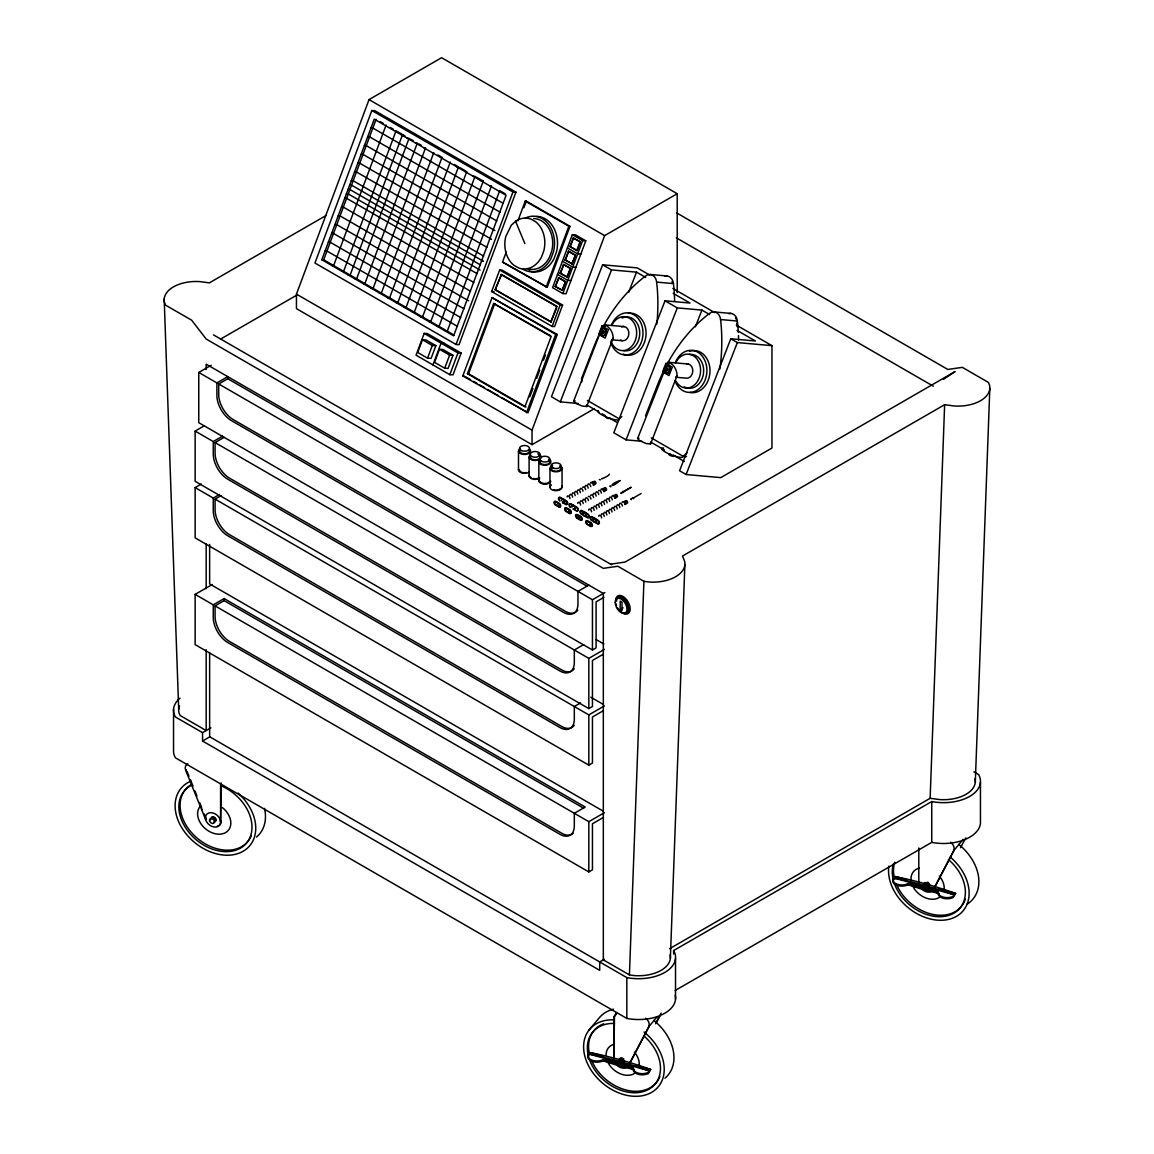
<?xml version="1.0" encoding="UTF-8"?>
<svg xmlns="http://www.w3.org/2000/svg" width="1154" height="1154" viewBox="0 0 1154 1154"><rect width="100%" height="100%" fill="white"/><g stroke="black" fill="none" stroke-linecap="round" stroke-linejoin="round"><path stroke-width="1.5" d="M670.099 954.82A31.822 18.377 0 0 1 634.181 975.563L629.42 974.914L643.918 581.313L617.837 566.253L603.326 568.345L206.177 339.045L191.665 320.206L165.585 305.146L164.459 302.406A31.822 18.377 0 0 1 200.392 281.663L209.364 282.874L326.38 215.308M670.373 958.209L684.885 564.609M669.551 948.747L930.138 798.294L944.636 404.693L953.608 405.919A31.822 18.377 0 0 0 989.541 385.176L988.415 382.421L962.335 367.361L947.823 369.453L676.821 213M975.303 782.152L989.815 388.566M602.59 327.664L603.946 324.837L624.343 326.582M602.691 326.293L573.682 401.073L575.961 403.424L582.453 406.136L586.636 406.511L613.12 338.252C613.351 332.871 609.903 327.101 604.999 324.851M677.052 375.699C677.196 370.261 673.547 363.25 667.863 362.284L637.599 438.52L639.893 440.871L646.37 443.583L650.553 443.958L677.052 375.699L675.797 377.156M599.359 479.487L600.368 479.891M609.947 485.921L610.956 486.685L610.178 486.498M586.636 406.511L586.319 405.588M650.553 443.958L650.236 443.021M594.483 408.617L532.037 444.665L296.448 308.637L296.448 294.111L369.035 99.605L441.607 57.7L677.21 193.728L677.21 292.568M371.848 110.51L314.941 263.025L456.046 344.483L459.032 344.657L515.953 192.141L374.848 110.683L371.848 110.51L512.953 191.968L515.953 192.141M321.807 259.722L374.257 119.165L506.087 195.271L453.637 335.828L321.807 259.722L323.683 259.823L454.142 335.15M323.683 259.823L376.132 119.266M386.1 125.036L333.65 265.579L331.775 265.478M405.184 136.042L402.573 134.542L350.124 275.099L348.248 274.998M433.803 152.573L381.354 293.13L379.478 293.015M450.276 162.079L397.827 302.637L395.966 302.536M424.182 333.405L416.06 355.187L449.829 374.689L453.017 374.877L461.153 353.081L427.369 333.578L424.182 333.405L457.965 352.908L461.153 353.081M422.451 339.766L417.705 352.475L427.557 358.173L431.12 358.375L435.866 345.666L426.014 339.968L422.451 339.766L432.303 345.464L435.866 345.666M476.371 177.153L483.237 181.12L430.788 321.663L428.913 321.562M427.557 358.173L432.303 345.464M432.938 364.938L441.073 343.156L444.261 343.329M439.443 349.244L434.553 362.356L444.708 368.213L448.084 368.414L452.974 355.302L442.819 349.431L439.443 349.244L449.613 355.115L452.974 355.302M444.708 368.213L449.613 355.115M456.046 344.483L512.953 191.968M449.829 374.689L457.965 352.908M491.633 291.515L499.653 269.993L502.091 270.137L562.589 305.06L554.569 326.582L552.131 326.438L491.633 291.515L494.071 291.645M517.886 220.861L525.258 201.084L526.383 201.157L569.989 226.328L547.256 287.288L502.509 262.045L506.202 252.163M523.916 207.749L526.383 201.157M462.797 375.944L492.037 297.617L557.238 334.487L528.013 412.815L462.797 375.944L464.297 376.031M556.617 308.19L550.891 321.98L495.167 289.813L501.456 274.493L557.18 306.661L500.894 274.464M495.167 289.813L501.456 274.493M493.652 303.459L551.107 336.636L524.882 406.872L467.442 373.708L493.652 303.459L550.674 335.8M467.442 373.708L468.567 373.781L494.777 303.531M546.13 287.216L568.864 226.271L569.989 226.328M572.341 234.709L552.578 287.663L562.849 293.578L566.023 293.765L585.785 240.811L575.529 234.882L572.341 234.709L582.597 240.623L585.785 240.811M555.189 286.394L558.81 277.739L565.547 281.619L562.301 290.303L555.189 286.394L562.301 290.303M560.137 273.166L563.758 264.497L570.48 268.392L567.249 277.075L560.137 273.166L567.249 277.075M565.071 259.924L568.691 251.255L575.428 255.149L572.182 263.833L565.071 259.924L572.182 263.833M579.827 243.35L577.13 250.591L570.018 246.682L573.249 237.998L580.361 241.907L573.249 237.998M555.564 286.423L558.81 277.739M560.512 273.181L563.758 264.497M565.446 259.938L568.691 251.255M570.018 246.682L573.625 238.027M561.926 290.289L565.547 281.619M566.874 277.047L570.48 268.392M571.807 263.819L575.428 255.149M576.755 250.577L579.986 241.893M550.891 321.98L556.617 306.632M562.849 293.578L582.597 240.623M552.131 326.438L560.166 304.93L562.589 305.06M529.758 396.904L532.874 388.537M536.624 378.512L539.74 370.146M543.491 360.106L545.366 355.086M526.512 412.728L555.738 334.4L557.238 334.487M532.037 444.665L532.037 430.139L604.624 235.632L677.21 193.728M649.644 275.041L637.268 267.887L602.633 264.8L551.439 396.76L560.296 401.88L578.154 403.482M560.296 401.88L611.505 269.921L636.503 272.142L645.677 277.45M601.97 325.962L598.695 334.415L605.1 338.122L608.389 329.669L601.97 325.962L605.403 326.279M628.728 292.193L636.503 272.142M673.186 293.332L690.005 303.04L665.021 300.805L613.813 432.779L626.074 439.862L641.898 441.275M626.074 439.862L677.283 307.887L701.906 310.094L709.551 314.494M645.519 415.844L657.391 385.263A163.19 128.714 -84.9 0 1 663.824 370.564M665.887 363.409L662.612 371.862L669.017 375.569L672.306 367.116L665.887 363.409L669.32 363.726M695.415 326.798L701.906 310.094M737.06 330.39L755.408 340.978L730.785 338.786L679.591 470.745L686.125 474.525L720.745 477.626L771.954 448.055L771.954 345.652L736.339 325.096M686.125 474.525L737.334 342.565L771.954 345.652M613.12 338.252L611.88 339.709M629.608 1063.31L648.736 1026.786L657.145 1016.732M649.341 1026.05L629.42 1064.103A8.439 6.203 39.9 0 0 629.68 1062.387M655.559 1023.771L661.141 1013.111M656.164 1023.05L660.146 1015.433M934.524 887.267L953.651 850.743L963.186 839.347M935.144 886.546L954.257 850.008M960.474 847.728L965.869 837.862M614.476 1016.328L613.87 1058.867L613.87 1017.049L616.424 1012.707M204.272 814.003L206.263 818.893L205.657 819.614A8.439 6.203 39.9 0 1 214.961 813.772A8.439 6.203 39.9 0 1 218.366 826.264A8.439 6.203 39.9 0 1 205.657 819.614L185.736 770.454L186.342 769.732M201.69 809.834L202.296 809.113M221.207 782.946L220.587 822.009L220.587 783.667M589.002 1030.075L598.753 1018.434A44.761 32.903 39.9 0 1 613.495 1009.173M613.87 1017.049L616.712 1013.659M587.833 1055.492L590.271 1052.578A403.554 296.665 39.9 0 1 650.726 1069.455L648.288 1073.508A9.088 5.251 0 0 1 638.292 1074.302A9.088 5.251 0 0 1 633.171 1069.282A101.408 58.551 0 0 0 602.951 1060.843A9.088 5.251 0 0 1 592.954 1061.651A9.088 5.251 0 0 1 587.833 1056.631L587.833 1055.492A9.088 5.251 0 0 0 592.954 1060.512A9.088 5.251 0 0 0 602.951 1059.704A101.408 58.551 0 0 1 633.171 1068.142A9.088 5.251 0 0 0 638.292 1073.162A9.088 5.251 0 0 0 648.288 1072.354L650.726 1069.455L635.883 1065.301M587.833 1056.631L589.059 1055.174M619.28 1061.334L620.506 1059.877M632.781 1057.252L633.387 1056.53M892.763 879.449L895.201 876.535A403.554 296.665 39.9 0 1 955.642 893.412L953.218 897.451A9.088 5.251 0 0 1 943.222 898.259A9.088 5.251 0 0 1 938.101 893.239A101.408 58.551 0 0 0 907.881 884.801A9.088 5.251 0 0 1 897.884 885.608A9.088 5.251 0 0 1 892.763 880.589L892.763 879.449A9.088 5.251 0 0 0 897.884 884.454A9.088 5.251 0 0 0 907.881 883.661A101.408 58.551 0 0 1 938.101 892.1A9.088 5.251 0 0 0 943.222 897.12A9.088 5.251 0 0 0 953.218 896.312L955.642 893.412L939.154 888.796M892.763 880.589L895.201 876.535L906.741 879.752M924.21 885.277L925.421 883.834M937.697 881.209L938.303 880.488M515.593 221.279L511.309 225.246L505.755 236.556A25.489 19.979 -86.7 0 0 514.078 265.391L518.81 268.031A25.489 19.979 -86.7 0 0 541.688 256.621L543.895 250.519A25.489 19.979 -86.7 0 0 535.571 221.683L530.84 219.044A25.489 19.979 -86.7 0 0 515.593 221.279L524.825 243.537M621.818 416.594L619.208 418.83L587.343 400.438M651.26 437.885L683.139 456.277L687.048 452.931M668.628 453.911C668.238 455.642 676.662 457.734 673.229 455.282M943.467 379.363L955.079 371.545L625.093 562.07L610.581 564.162M220.674 339.045L296.838 295.092M603.845 597.354L596.084 601.84L596.084 647.899L592.449 650.005L198.762 422.696L198.762 372.453L211.196 365.27M198.762 372.453L216.894 382.926L227.771 376.637L227.771 378.743L587.271 586.29M577.822 610.149A20.512 11.843 60 0 1 565.258 611.259L233.209 419.566A20.512 11.843 60 0 1 218.712 394.437L218.712 383.965L227.771 378.743M603.326 654.188L592.449 660.463L592.449 706.522L588.828 708.614L195.141 481.319L195.141 431.077L204.46 425.696M195.141 431.077L213.259 441.549L222.592 436.154M574.187 668.772A20.512 11.843 60 0 1 561.637 669.883L229.588 478.189A20.512 11.843 60 0 1 215.077 453.06L215.077 442.588L224.15 437.352M603.326 710.72L592.449 716.995L592.449 763.054L588.828 765.145L195.141 537.851L195.141 487.608L201.359 484.016M195.141 487.608L213.259 498.066L219.476 494.489M574.187 725.289A20.512 11.843 60 0 1 561.637 726.414L229.588 534.706A20.512 11.843 60 0 1 215.077 509.592L215.077 499.119L221.121 495.629M603.326 817.494L592.449 823.768L592.449 869.827L588.828 871.919L195.141 644.624L195.141 594.382L212.235 584.515M213.259 604.84L224.15 598.565L585.208 807.021L574.317 813.296L574.317 825.86A20.512 11.843 60 0 1 559.82 834.241L227.771 642.533A20.512 11.843 60 0 1 213.259 617.404L213.259 604.84L195.141 594.382M573.134 833.275A20.512 11.843 60 0 1 561.637 833.188L229.588 641.48A20.512 11.843 60 0 1 215.077 616.366L215.077 605.893L224.15 600.657L583.65 808.218M601.926 478.506C599.287 479.905 608.663 476.429 609.456 474.193M620.03 480.583C610.235 489.354 608.302 484.276 620.059 480.627M179.981 698.141A36.971 21.349 0 0 0 175.437 716.995L202.556 732.646L210.865 727.857M202.556 732.646L202.556 741.027L210.187 736.613M633.517 497.879L641.119 493.537M588.828 585.092L577.952 591.382L577.952 603.931A20.512 11.843 60 0 1 563.441 612.312L231.391 420.604A20.512 11.843 60 0 1 216.894 395.49L216.894 382.926M218.712 383.965L592.449 599.748L604.884 592.579M944.636 404.693L682.504 556.04L684.611 561.219A31.822 18.377 0 0 1 648.678 581.962L643.918 581.313M620.203 609.485L622.02 610.538L622.02 602.172L620.203 601.119L620.203 609.485L623.102 607.812M583.65 644.61L574.317 650.005L574.317 662.555A20.512 11.843 60 0 1 559.82 670.936L227.771 479.227A20.512 11.843 60 0 1 213.259 454.099L213.259 441.549M215.077 442.588L588.828 658.371L604.364 649.399M580.534 702.93L574.317 706.522L574.317 719.086A20.512 11.843 60 0 1 559.82 727.467L227.771 535.759A20.512 11.843 60 0 1 213.259 510.631L213.259 498.066M215.077 499.119L588.828 714.903L604.364 705.931M215.077 605.893L588.828 821.677L604.364 812.704M604.379 959.248L599.705 961.946L599.705 970.326L202.556 741.027M209.639 652.746L209.639 736.742L626.824 977.597A36.971 21.349 0 0 0 664.733 972.461A36.971 21.349 0 0 0 673.633 950.564L931.74 801.554A36.971 21.349 0 0 0 969.663 796.419A36.971 21.349 0 0 0 978.563 774.522L973.947 771.853M675.191 990.493L931.74 842.377A36.971 21.349 0 0 0 980.453 823.119L980.453 782.297M573.682 401.073L575.096 400.871M637.599 438.52L639.013 438.318M631.339 498.528L631.296 499.668M605.071 416.435L607.264 418.368L610.178 418.412M370.982 127.95L372.843 128.051L503.303 203.378M400.698 134.441L402.573 134.542M407.218 138.191L409.079 138.307L356.644 278.85L354.768 278.749M367.693 136.735L369.568 136.836L500.028 212.163M415.454 142.952L417.33 143.053L364.88 283.61L363.005 283.509M423.691 147.712L425.566 147.813L373.117 288.37L371.242 288.269M364.419 145.519L366.294 145.62L496.754 220.948M361.144 154.304L363.02 154.405L494.85 230.526M456.652 166.739L458.527 166.84L406.078 307.397L404.203 307.296M357.87 163.089L359.731 163.19L491.561 239.311M464.889 171.499L466.764 171.6L414.315 312.157L412.44 312.042M473.126 176.245L475.001 176.36L422.552 316.917L420.676 316.802M354.581 171.874L356.456 171.975L486.916 247.302M481.362 181.005L483.237 181.12M489.599 185.765L491.474 185.866L439.025 326.423L437.164 326.322M351.306 180.659L353.182 180.76L483.641 256.087M349.662 185.058L351.537 185.159L483.367 261.266L481.492 261.165M348.032 189.444L349.907 189.544L480.367 264.872M346.388 193.843L348.263 193.944L480.093 270.05M344.757 198.228L346.618 198.329L477.078 273.657M341.469 207.013L343.344 207.114L473.804 282.442M338.194 215.798L340.069 215.899L470.529 291.226M334.92 224.583L336.795 224.684L468.625 300.805M331.645 233.368L333.52 233.469L463.966 308.796M580.851 254.053L577.664 253.866L567.407 247.937M328.356 242.152L330.232 242.253L460.691 317.581M325.082 250.937L326.957 251.038L457.417 326.366M502.509 262.045L547.256 287.288M575.904 267.281L572.73 267.108L562.46 261.179M570.97 280.523L567.782 280.35L557.526 274.421M341.743 271.233L343.618 271.334L396.067 130.791L401.275 133.792M387.715 297.775L389.59 297.891L442.04 157.333L437.929 154.953M445.401 331.083L447.276 331.184L499.725 190.626L505.207 193.8M650.409 274.493L667.214 275.994M604.811 323.769A163.19 128.714 -84.9 0 1 642.057 278.734L645.822 275.849A9.218 7.27 -84.9 0 1 656.626 282.095L673.446 283.595L674.008 288.933A160.637 126.695 -84.9 0 1 674.628 301.093M714.326 311.941L731.131 313.441M667.041 364.289A163.19 128.714 -84.9 0 1 705.974 316.182L709.739 313.297A9.218 7.27 -84.9 0 1 720.558 319.543L737.363 321.043L737.925 326.38A160.637 126.695 -84.9 0 1 738.329 332.453M612.428 339.839L622.078 340.69M668.916 362.298L688.274 364.029M676.345 377.286L685.995 378.137A7.155 5.655 -84.9 0 0 692.775 371.285A7.155 5.655 -84.9 0 0 686.789 363.972M683.139 456.277L686.5 456.58M930.138 798.294L939.096 799.52A31.822 18.377 0 0 0 975.029 778.777M921.685 886.863L926.72 888.263M590.271 1052.578L603.47 1056.256M609.831 1060.973L615.024 1062.43M621.804 1064.32L626.997 1065.762M670.157 454.07L670.892 454.287M621.342 492.426L621.184 493.494M631.454 498.586L631.036 499.336M676.331 237.839L933.326 386.201M369.035 99.605L604.624 235.632M525.258 201.084L568.864 226.271M672.869 288.442L714.672 312.575M380.402 121.733L383.243 123.391M390.369 127.503L393.211 129.147M410.463 139.1L413.204 140.673M418.7 143.846L421.441 145.433M454.402 164.459L457.143 166.046M459.898 167.633L465.394 170.806M602.633 264.8L611.505 269.921M665.021 300.805L677.283 307.887M730.785 338.786L737.334 342.565M570.393 246.711L577.13 250.591M568.316 251.24L575.053 255.121M563.383 264.482L570.105 268.363M558.435 277.71L565.171 281.605M499.653 269.993L560.166 304.93M495.73 289.842L551.453 322.009M492.037 297.617L555.738 334.4M586.823 404.996L599.056 412.065M602.114 413.824L605.172 415.584M609.759 418.238L617.404 422.652M650.697 442.054L664.459 450.002M673.633 455.296L684.336 461.47M468.567 373.781L526.008 406.944M465.855 376.925L470.515 379.623M473.63 381.411L476.732 383.2M479.848 385.003L484.507 387.686M487.608 389.489L498.485 395.764M501.601 397.553L526.455 411.92M296.448 294.111L532.037 430.139M563.34 502.466L566.253 504.154A2.063 1.183 60 0 0 567.71 503.303A2.063 1.183 60 0 0 566.253 500.778L560.426 497.417A2.063 1.183 60 0 0 559.171 499.22M562.82 502.769L565.734 504.442A2.063 1.183 60 0 0 567.191 503.606A2.063 1.183 60 0 0 565.734 501.081L559.906 497.72A2.063 1.183 60 0 0 558.449 498.557A2.063 1.183 60 0 0 559.906 501.081M573.423 509.202L576.336 510.89A2.063 1.183 60 0 0 577.793 510.039A2.063 1.183 60 0 0 576.336 507.529L570.509 504.154A2.063 1.183 60 0 0 569.052 505.005A2.063 1.183 60 0 0 570.509 507.529M584.89 515.665L587.804 517.338A2.063 1.183 60 0 0 589.261 516.502A2.063 1.183 60 0 0 587.804 513.977L581.977 510.616A2.063 1.183 60 0 0 580.52 511.453A2.063 1.183 60 0 0 581.977 513.977M595.002 521.824L597.916 523.498A2.063 1.183 60 0 0 599.373 522.661A2.063 1.183 60 0 0 597.916 520.137L592.089 516.776A2.063 1.183 60 0 0 590.632 517.612M556.026 504.817L559.272 506.693A2.063 1.183 60 0 0 560.729 505.856A2.063 1.183 60 0 0 559.272 503.332L556.026 501.456A2.063 1.183 60 0 0 554.627 502.769M579.726 519.257L577.577 518.016A2.063 1.183 60 0 1 577.202 517.742M588.771 524.796L590.92 526.051A2.063 1.183 60 0 0 592.377 525.2A2.063 1.183 60 0 0 590.92 522.675L587.689 520.815A2.063 1.183 60 0 0 586.232 521.651A2.063 1.183 60 0 0 587.689 524.176M213.432 334.862L611.606 564.753M596.07 639.518L603.845 644.019M590.877 697.247L603.326 704.43M603.326 811.204L209.639 583.91L209.639 544.428M603.326 959.854L629.42 974.914M675.205 995.224A36.971 21.349 0 0 1 626.824 1018.419L175.437 757.817A36.971 21.349 0 0 1 173.547 750.042L173.547 709.22M621.025 493.119L621.919 493.277M187.006 771.377L189.011 776.296M190.338 779.57L192.992 786.134M194.983 791.067L196.973 795.986M199.642 802.549L201.633 807.468M736.742 323.149L737.117 326.64M720.558 319.543L721.12 324.88A160.637 126.695 -84.9 0 1 719.88 369.092M656.626 282.095L657.189 287.433A160.637 126.695 -84.9 0 1 656.857 324.043M581.818 381.931L581.602 378.397L593.473 347.816A163.19 128.714 -84.9 0 1 600.686 331.53M164.185 299.016L178.697 709.364M953.218 896.312L953.218 897.451M938.101 892.1L938.101 893.239M931.74 801.554L931.74 842.377M918.8 847.974L918.8 882.824M907.881 883.661L907.881 884.801M675.523 958.339L675.523 999.162M673.633 950.564L673.633 954.113M648.288 1072.354L648.288 1073.508M633.171 1068.142L633.171 1069.282M626.824 977.597L626.824 1018.419M603.326 960.46L603.326 593.473L206.177 364.174L206.177 369.568M602.951 1059.704L602.951 1060.843M592.449 599.748L592.449 650.005M588.828 658.371L588.828 708.614M588.828 714.903L588.828 765.145M588.828 821.677L588.828 871.919M562.056 468.077L562.056 486.974M549.968 468.567L549.968 487.464M538.831 461.975L538.831 480.872M529.109 457.229L529.109 476.126M518.492 451.2L518.492 470.096M224.15 598.565L224.15 600.657M206.177 543.779L206.177 588.67M206.177 649.731L206.177 730.554L180.096 715.494L178.971 712.754A31.822 18.377 0 0 1 179.505 706.003M561.738 486.079A6.058 3.491 0 0 1 554.858 490.652A6.058 3.491 0 0 1 551.453 484.925M560.527 488.43A4.977 2.871 0 0 1 558.868 489.57M557.714 489.916A4.977 2.871 0 0 1 553.92 489.815M559.993 465.682A6.058 3.491 0 0 1 560.224 470.846A6.058 3.491 0 0 1 551.309 470.515A6.058 3.491 0 0 1 552.636 465.423M560.094 466.678A4.977 2.871 0 0 1 559.214 470.515A4.977 2.871 0 0 1 552.506 470.356A4.977 2.871 0 0 1 552.203 466.476M529.095 472.145A6.058 3.491 0 0 1 521.868 472.996A6.058 3.491 0 0 1 518.593 469.188M526.238 472.549A4.977 2.871 0 0 1 522.43 472.462M521.334 472.058A4.977 2.871 0 0 1 520.468 471.51M519.863 470.832A4.977 2.871 0 0 1 519.574 470.111M529.556 449.007A6.058 3.491 0 0 1 528.344 453.681A6.058 3.491 0 0 1 520.18 453.392A6.058 3.491 0 0 1 519.964 448.661M529.21 449.973A4.977 2.871 0 0 1 524.32 453.825A4.977 2.871 0 0 1 520.021 449.743M539.711 478.174A6.058 3.491 0 0 1 532.484 479.025A6.058 3.491 0 0 1 529.21 475.217M538.009 478.232A4.977 2.871 0 0 1 533.047 478.492M531.071 477.525A4.977 2.871 0 0 1 530.479 476.862M537.807 453.839A6.058 3.491 0 0 1 540.332 458.787A6.058 3.491 0 0 1 531.59 459.811A6.058 3.491 0 0 1 530.58 454.69M539.221 455.34A4.977 2.871 0 0 1 536.235 459.782A4.977 2.871 0 0 1 530.249 456.494M596.027 521.925A2.063 1.183 60 0 1 594.267 521.175M593.589 519.762A2.063 1.183 60 0 1 594.44 518.261A2.063 1.183 60 0 1 596.257 520.021M593.069 520.065A2.063 1.183 60 0 1 594.483 518.752A2.063 1.183 60 0 1 595.897 521.68A2.063 1.183 60 0 1 593.747 521.478M591.353 519.488A2.063 1.183 60 0 1 590.819 518.564M606.542 511.785A2.063 1.168 60.9 0 1 607.97 510.962A2.063 1.168 60.9 0 1 609.413 513.501M598.782 516.271A2.063 1.168 60.9 0 1 600.21 515.449A2.063 1.168 60.9 0 1 601.638 517.987M611.721 508.799A2.063 1.168 60.9 0 1 613.163 507.976A2.063 1.168 60.9 0 1 614.592 510.515M622.136 502.408A2.063 1.168 60.9 0 1 623.708 502.12A2.063 1.168 60.9 0 1 624.949 504.529M614.317 507.298A2.063 1.168 60.9 0 1 615.746 506.476A2.063 1.168 60.9 0 1 617.174 509.015M616.914 505.813A2.063 1.168 60.9 0 1 618.342 504.99A2.063 1.168 60.9 0 1 619.77 507.529M619.496 504.312A2.063 1.168 60.9 0 1 620.924 503.49A2.063 1.168 60.9 0 1 622.352 506.029M601.364 514.785A2.063 1.168 60.9 0 1 602.792 513.963A2.063 1.168 60.9 0 1 604.234 516.502M603.96 513.285A2.063 1.168 60.9 0 1 605.388 512.463A2.063 1.168 60.9 0 1 606.816 515.001M609.139 510.299A2.063 1.168 60.9 0 1 610.567 509.477A2.063 1.168 60.9 0 1 611.995 512.015M625.569 501.298A1.457 0.837 60 0 1 627.112 501.168A1.457 0.837 60 0 1 627.112 503.231M590.343 524.709A1.688 0.981 60 0 1 588.987 524.58M588.266 522.142A1.688 0.981 60 0 1 590.343 523.339M624.199 501.326A1.688 0.981 60 0 1 626.146 502.899A1.688 0.981 60 0 1 625.05 504.168M550.819 481.305A6.058 3.491 0 0 1 542.943 483.959A6.058 3.491 0 0 1 539.423 479.098M549.376 481.853A4.977 2.871 0 0 1 548.684 482.473M547.732 482.992A4.977 2.871 0 0 1 541.673 482.834M540.793 482.285A4.977 2.871 0 0 1 540.202 481.622M548.842 459.104A6.058 3.491 0 0 1 549.434 464.038A6.058 3.491 0 0 1 540.894 464.384A6.058 3.491 0 0 1 540.303 459.451M548.943 460.085A4.977 2.871 0 0 1 545.308 464.6A4.977 2.871 0 0 1 540.361 460.533M586.29 514.352A2.063 1.183 60 0 1 584.515 515.391M583.434 513.141A2.063 1.183 60 0 1 584.515 512.131A2.063 1.183 60 0 1 586.145 513.862M582.958 513.905A2.063 1.183 60 0 1 584.371 512.592A2.063 1.183 60 0 1 585.77 515.521A2.063 1.183 60 0 1 583.635 515.319M596.43 505.625A2.063 1.168 60.9 0 1 597.859 504.803A2.063 1.168 60.9 0 1 599.301 507.342M588.67 510.111A2.063 1.168 60.9 0 1 590.098 509.289A2.063 1.168 60.9 0 1 591.526 511.828M601.609 502.639A2.063 1.168 60.9 0 1 603.052 501.817A2.063 1.168 60.9 0 1 604.48 504.356M611.981 496.653A2.063 1.168 60.9 0 1 613.409 495.831A2.063 1.168 60.9 0 1 614.837 498.369M604.206 501.139A2.063 1.168 60.9 0 1 605.634 500.317A2.063 1.168 60.9 0 1 607.062 502.856M606.802 499.653A2.063 1.168 60.9 0 1 608.23 498.816A2.063 1.168 60.9 0 1 609.658 501.37M609.384 498.153A2.063 1.168 60.9 0 1 610.812 497.331A2.063 1.168 60.9 0 1 612.24 499.87M591.252 508.625A2.063 1.168 60.9 0 1 592.68 507.789A2.063 1.168 60.9 0 1 594.108 510.328M593.848 507.125A2.063 1.168 60.9 0 1 595.276 506.303A2.063 1.168 60.9 0 1 596.705 508.842M599.027 504.139A2.063 1.168 60.9 0 1 600.455 503.303A2.063 1.168 60.9 0 1 601.883 505.841M615.486 495.47A1.457 0.837 60 0 1 616.395 494.503A1.457 0.837 60 0 1 617.505 496.436A1.457 0.837 60 0 1 616.222 496.725M579.784 518.81A1.688 0.981 60 0 1 579.496 518.781M578.587 518.117A1.688 0.981 60 0 1 578.342 517.757M577.995 516.574A1.688 0.981 60 0 1 580.347 517.583M613.784 495.614A1.688 0.981 60 0 1 615.14 495.398A1.688 0.981 60 0 1 616.121 497.446A1.688 0.981 60 0 1 614.938 498.009M576.308 516.444A2.063 1.183 60 0 1 577.577 514.655L580.808 516.516A2.063 1.183 60 0 1 582.265 519.04A2.063 1.183 60 0 1 580.808 519.891M572.528 505.971A2.063 1.183 60 0 1 573.754 505.452A2.063 1.183 60 0 1 575.197 507.111M575.197 508.799A2.063 1.183 60 0 1 574.966 509.015M572.023 507.14A2.063 1.183 60 0 1 573.293 505.769A2.063 1.183 60 0 1 574.88 508.51A2.063 1.183 60 0 1 573.048 508.928M570.653 506.952A2.063 1.183 60 0 1 570.004 506.13M569.571 504.702A2.063 1.183 60 0 1 571.028 503.865L576.856 507.226A2.063 1.183 60 0 1 578.313 509.751A2.063 1.183 60 0 1 576.856 510.587M585.482 498.874A2.063 1.168 60.9 0 1 586.924 498.052A2.063 1.168 60.9 0 1 588.352 500.591M577.721 503.36A2.063 1.168 60.9 0 1 579.149 502.538A2.063 1.168 60.9 0 1 580.577 505.077M590.718 495.484A2.063 1.168 60.9 0 1 592.29 495.181A2.063 1.168 60.9 0 1 593.531 497.605M601.032 489.902A2.063 1.168 60.9 0 1 602.46 489.08A2.063 1.168 60.9 0 1 603.888 491.618M593.257 494.388A2.063 1.168 60.9 0 1 594.685 493.566A2.063 1.168 60.9 0 1 596.113 496.105M595.853 492.888A2.063 1.168 60.9 0 1 597.282 492.066A2.063 1.168 60.9 0 1 598.71 494.604M598.493 490.998A2.063 1.168 60.9 0 1 600.051 490.695A2.063 1.168 60.9 0 1 601.292 493.119M580.303 501.86A2.063 1.168 60.9 0 1 581.731 501.038A2.063 1.168 60.9 0 1 583.174 503.577M582.9 500.374A2.063 1.168 60.9 0 1 584.328 499.552A2.063 1.168 60.9 0 1 585.756 502.091M588.266 496.653A2.063 1.168 60.9 0 1 589.882 496.84A2.063 1.168 60.9 0 1 590.935 499.091M604.638 487.868A1.457 0.837 60 0 1 605.98 488.156A1.457 0.837 60 0 1 606.499 489.945A1.457 0.837 60 0 1 605.273 489.974M569.283 511.799A1.688 0.981 60 0 1 568.244 511.886M567.205 509.231A1.688 0.981 60 0 1 569.398 510.818M602.951 489.974A1.688 0.981 60 0 1 603.672 488.373A1.688 0.981 60 0 1 605.172 490.565A1.688 0.981 60 0 1 603.672 491.027M565.359 509.693A2.063 1.183 60 0 0 566.628 511.265L569.86 513.126A2.063 1.183 60 0 0 571.317 512.289A2.063 1.183 60 0 0 569.86 509.765L566.628 507.904A2.063 1.183 60 0 0 565.215 508.337M562.085 499.22A2.063 1.183 60 0 1 564.075 499.754A2.063 1.183 60 0 1 564.609 502.351A2.063 1.183 60 0 1 562.618 501.817M561.421 500.706A2.063 1.183 60 0 1 562.705 499.336A2.063 1.183 60 0 1 564.277 502.062A2.063 1.183 60 0 1 562.445 502.495M574.894 492.441A2.063 1.168 60.9 0 1 576.322 491.604A2.063 1.168 60.9 0 1 577.75 494.143M567.119 496.927A2.063 1.168 60.9 0 1 568.547 496.09A2.063 1.168 60.9 0 1 569.975 498.629M580.073 489.44A2.063 1.168 60.9 0 1 581.501 488.618A2.063 1.168 60.9 0 1 582.929 491.157M590.473 483.064A2.063 1.168 60.9 0 1 592.045 482.761A2.063 1.168 60.9 0 1 593.286 485.185M582.712 487.551A2.063 1.168 60.9 0 1 584.27 487.248A2.063 1.168 60.9 0 1 585.525 489.671M585.251 486.454A2.063 1.168 60.9 0 1 586.679 485.632A2.063 1.168 60.9 0 1 588.107 488.171M587.848 484.954A2.063 1.168 60.9 0 1 589.276 484.132A2.063 1.168 60.9 0 1 590.704 486.671M569.715 495.427A2.063 1.168 60.9 0 1 571.143 494.604A2.063 1.168 60.9 0 1 572.572 497.143M572.297 493.926A2.063 1.168 60.9 0 1 573.726 493.104A2.063 1.168 60.9 0 1 575.154 495.643M577.476 490.94A2.063 1.168 60.9 0 1 578.904 490.118A2.063 1.168 60.9 0 1 580.347 492.657M593.949 481.665A1.457 0.837 60 0 1 595.118 481.478A1.457 0.837 60 0 1 595.969 483.237A1.457 0.837 60 0 1 594.945 483.728M557.959 505.582A1.688 0.981 60 0 1 557.05 504.918M557.05 502.538A1.688 0.981 60 0 1 558.493 503.591M593.084 481.925A1.688 0.981 60 0 1 594.541 483.742A1.688 0.981 60 0 1 593.69 484.954M592.233 483.137A1.688 0.981 60 0 1 592.536 481.983M555.651 504.543A2.063 1.183 60 0 1 555.002 503.735M634.44 1073.48A18.464 13.574 39.9 0 1 608.302 1063.065M606.081 1054.9A18.464 13.574 39.9 0 1 614.375 1044.168M634.44 1052.159A18.464 13.574 39.9 0 1 639.056 1066.729M644.062 1032.051A44.761 32.903 39.9 0 1 652.399 1091.886A44.761 32.903 39.9 0 1 589.002 1066.613A44.761 32.903 39.9 0 1 613.481 1019.876M653.799 1020.424A44.761 32.903 39.9 0 1 664.964 1078.197M643.543 1035.6A40.606 29.845 39.9 0 1 646.153 1090.602A40.606 29.845 39.9 0 1 589.045 1058.319M588.598 1056.804A40.606 29.845 39.9 0 1 614.447 1023.425M659.886 1076.567A40.606 29.845 39.9 0 1 627.372 1090.342A40.606 29.845 39.9 0 1 592.002 1061.406M589.377 1053.559A40.606 29.845 39.9 0 1 603.643 1023.814M618.717 1060.05A2.798 2.063 39.9 0 1 622.28 1061.045M604.119 1061.031A209.884 154.29 39.9 0 0 614.216 1064.349L619.929 1065.993A210.316 154.607 39.9 0 0 634.44 1069.498M619.034 1059.718A2.798 2.063 39.9 0 1 622.121 1058.968A2.798 2.063 39.9 0 1 623.91 1062.271M620.304 1058.16A2.798 2.063 39.9 0 1 622.727 1058.247M623.348 1058.636A2.798 2.063 39.9 0 1 623.867 1059.156M626.853 1067.363A8.439 6.203 39.9 0 1 616.106 1064.363M627.459 1066.642A8.439 6.203 39.9 0 1 625.886 1067.291M645.692 1018.217A7.472 5.496 39.9 0 1 648.736 1026.786M939.37 897.437A18.464 13.574 39.9 0 1 913.218 887.008M911.256 881.541A18.464 13.574 39.9 0 1 919.305 868.125M939.37 876.117A18.464 13.574 39.9 0 1 943.972 890.686M950.261 857.076A44.761 32.903 39.9 0 1 965.667 907.145A44.761 32.903 39.9 0 1 917.92 914.184A44.761 32.903 39.9 0 1 888.883 866.12M958.729 844.382A44.761 32.903 39.9 0 1 967.066 904.202M948.458 859.557A40.606 29.845 39.9 0 1 951.084 914.545A40.606 29.845 39.9 0 1 893.961 882.276M893.528 880.762A40.606 29.845 39.9 0 1 893.528 863.61M965.35 899.024A40.606 29.845 39.9 0 1 932.446 914.329A40.606 29.845 39.9 0 1 896.283 883.849M894.739 879.305A40.606 29.845 39.9 0 1 894.739 862.153M923.647 883.993A2.798 2.063 39.9 0 1 926.676 884.483M927.21 884.988A2.798 2.063 39.9 0 1 927.6 885.58M909.049 884.988A209.884 154.29 39.9 0 0 919.147 888.306L924.859 889.95A210.316 154.607 39.9 0 0 939.37 893.456M924.21 883.199A2.798 2.063 39.9 0 1 927.051 882.925A2.798 2.063 39.9 0 1 928.912 885.652M927.657 882.204A2.798 2.063 39.9 0 1 928.263 882.594M928.782 883.098A2.798 2.063 39.9 0 1 929.518 884.93M931.768 891.321A8.439 6.203 39.9 0 1 921.022 888.32M950.607 842.175A7.472 5.496 39.9 0 1 953.651 850.743M211.817 817.046A2.798 2.063 39.9 0 1 214.255 817.133M214.86 817.537A2.798 2.063 39.9 0 1 215.38 818.042M215.784 818.619A2.798 2.063 39.9 0 1 215.784 820.912M221.207 821.273A8.439 6.203 39.9 0 1 217.399 826.192M210.562 819.802A2.798 2.063 39.9 0 1 212.336 817.494A2.798 2.063 39.9 0 1 215.423 819.975A2.798 2.063 39.9 0 1 213.649 822.268M185.736 770.454A7.472 5.496 39.9 0 1 187.857 763.876M238.128 793.101A44.761 32.903 39.9 0 1 246.148 849.214A44.761 32.903 39.9 0 1 186.227 834.025A44.761 32.903 39.9 0 1 190.9 781.128M264.511 808.406A44.761 32.903 39.9 0 1 256.491 837.083M221.784 786.105A40.606 29.845 39.9 0 1 248.903 839.636A40.606 29.845 39.9 0 1 193.266 837.155A40.606 29.845 39.9 0 1 192.415 784.792M222.52 807.699A18.464 13.574 39.9 0 1 228.607 829.986A18.464 13.574 39.9 0 1 205.902 829.163A18.464 13.574 39.9 0 1 199.815 806.877M251.413 835.467A40.606 29.845 39.9 0 1 197.55 838.468A40.606 29.845 39.9 0 1 190.799 784.864M615.673 600.599A10.256 5.929 60 0 1 622.929 596.402A10.256 5.929 60 0 1 630.171 608.966A10.256 5.929 60 0 1 622.929 613.149M621.054 611.793A10.256 5.929 60 0 1 619.294 609.947M617.433 597.96A8.958 5.179 60 0 1 627.949 603.225A8.958 5.179 60 0 1 624.559 612.803M616.582 601.119A8.958 5.179 60 0 1 616.799 599.359M615.89 599.878A8.958 5.179 60 0 1 624.703 600.224A8.958 5.179 60 0 1 627.213 612.5A8.958 5.179 60 0 1 617.534 607.898M616.524 605.792A8.958 5.179 60 0 1 615.89 603.672M536.639 216.361A27.811 21.811 -86.7 0 1 556.516 251.774L554.108 258.438A27.811 21.811 -86.7 0 1 529.123 270.887M533.566 218.524A25.489 19.979 -86.7 0 1 551.771 250.966L549.564 257.068A25.489 19.979 -86.7 0 1 526.686 268.478M525.229 218.135A27.811 21.811 -86.7 0 1 547.789 223.371A27.811 21.811 -86.7 0 1 553.516 251.601L551.107 258.265A27.811 21.811 -86.7 0 1 522.185 268.723M602.806 330.65A1.457 1.154 -84.9 0 1 604.22 331.371A1.457 1.154 -84.9 0 1 603.715 333.261A1.457 1.154 -84.9 0 1 602.2 332.871M600.974 330.563A3.635 2.856 -84.9 0 1 604.811 328.746A3.635 2.856 -84.9 0 1 606.095 333.52A3.635 2.856 -84.9 0 1 602.258 335.352M601.638 334.862A3.635 2.856 -84.9 0 1 600.816 333.333M664.848 276.195A9.218 7.27 -84.9 0 1 673.446 283.595M619.179 419.407A11.482 2.423 21.2 0 1 602.359 415.151L600.282 413.925A11.482 2.423 21.2 0 1 598.349 410.665M672.075 281.547A7.66 6.044 -84.9 0 1 672.436 282.687M621.429 326.957A7.155 5.655 -84.9 0 1 628.858 333.838A7.155 5.655 -84.9 0 1 620.679 340.156M611.764 325.37A17.007 13.415 -84.9 0 1 632.421 320.783A17.007 13.415 -84.9 0 1 630.949 347.094A17.007 13.415 -84.9 0 1 610.884 341.036M611.375 325.298A21.104 16.646 -84.9 0 1 637.008 317.191A21.104 16.646 -84.9 0 1 636.287 350.239A21.104 16.646 -84.9 0 1 611 343.099M622.049 318.042A17.007 13.415 -84.9 0 1 639.72 332.179A17.007 13.415 -84.9 0 1 623.607 350.672M628.396 313.224A21.104 16.646 -84.9 0 1 645.865 336.622A21.104 16.646 -84.9 0 1 623.261 354.09M666.06 368.862A1.457 1.154 -84.9 0 1 667.849 368.328A1.457 1.154 -84.9 0 1 667.719 370.636A1.457 1.154 -84.9 0 1 665.988 369.972M665.065 371.617A3.635 2.856 -84.9 0 1 667.041 365.933A3.635 2.856 -84.9 0 1 670.2 370.376A3.635 2.856 -84.9 0 1 665.555 372.309M728.765 313.643A9.218 7.27 -84.9 0 1 737.363 321.043M682.952 456.133A11.482 2.423 21.2 0 1 678.22 457.027A11.482 2.423 21.2 0 1 666.276 452.599L664.199 451.373A11.482 2.423 21.2 0 1 663.536 447.968M735.487 317.941A7.66 6.044 -84.9 0 1 735.992 318.994M738.459 335.497A160.637 126.695 -84.9 0 1 738.574 340.069M675.681 362.818A17.007 13.415 -84.9 0 1 695.761 357.61A17.007 13.415 -84.9 0 1 696.093 383.258A17.007 13.415 -84.9 0 1 675.912 381.036M675.306 362.745A21.104 16.646 -84.9 0 1 700.925 354.639A21.104 16.646 -84.9 0 1 700.204 387.686A21.104 16.646 -84.9 0 1 674.917 380.546M689.428 351.364A21.104 16.646 -84.9 0 1 709.984 370.391A21.104 16.646 -84.9 0 1 689.962 392.432M689.414 354.466A17.007 13.415 -84.9 0 1 703.392 374.055A17.007 13.415 -84.9 0 1 684.207 386.85M622.727 491.503L623.463 492.426L622.727 491.503M632.839 497.662L633.575 498.586L632.839 497.662M630.978 487.349L623.391 491.719L631.007 487.377M954.43 894.855L893.975 877.992A403.554 296.665 39.9 0 1 954.43 894.855M649.5 1070.912L589.059 1054.035A403.554 296.665 39.9 0 1 649.5 1070.912M587.285 514.28L581.457 510.919A2.063 1.183 60 0 0 580 511.756A2.063 1.183 60 0 0 581.457 514.28L587.285 517.641A2.063 1.183 60 0 0 588.742 516.804A2.063 1.183 60 0 0 587.285 514.28M597.397 520.44L591.569 517.079A2.063 1.183 60 0 0 590.112 517.915A2.063 1.183 60 0 0 591.569 520.44L597.397 523.801A2.063 1.183 60 0 0 598.854 522.964A2.063 1.183 60 0 0 597.397 520.44M558.752 503.62L555.507 501.759A2.063 1.183 60 0 0 554.05 502.596A2.063 1.183 60 0 0 555.507 505.12L558.752 506.995A2.063 1.183 60 0 0 560.209 506.144A2.063 1.183 60 0 0 558.752 503.62M569.34 510.068L566.109 508.193A2.063 1.183 60 0 0 564.652 509.044A2.063 1.183 60 0 0 566.109 511.554L569.34 513.429A2.063 1.183 60 0 0 570.797 512.592A2.063 1.183 60 0 0 569.34 510.068M580.289 516.819L577.058 514.944A2.063 1.183 60 0 0 575.601 515.795A2.063 1.183 60 0 0 577.058 518.319L580.289 520.18A2.063 1.183 60 0 0 581.746 519.343A2.063 1.183 60 0 0 580.289 516.819M590.401 522.978L587.17 521.118A2.063 1.183 60 0 0 585.713 521.954A2.063 1.183 60 0 0 587.17 524.479L590.401 526.339A2.063 1.183 60 0 0 591.858 525.503A2.063 1.183 60 0 0 590.401 522.978M552.824 467.904A4.977 2.871 0 0 0 560.916 466.202A4.977 2.871 0 0 0 554.309 463.014A4.977 2.871 0 0 0 552.824 467.904M521.334 450.55A4.977 2.871 0 0 0 529.426 448.834A4.977 2.871 0 0 0 522.834 445.646A4.977 2.871 0 0 0 521.334 450.55M531.951 456.566A4.977 2.871 0 0 0 540.043 454.864A4.977 2.871 0 0 0 533.451 451.676A4.977 2.871 0 0 0 531.951 456.566M541.673 461.326A4.977 2.871 0 0 0 549.766 459.624A4.977 2.871 0 0 0 543.173 456.421A4.977 2.871 0 0 0 541.673 461.326M209.581 820.956A2.798 2.063 39.9 0 0 213.793 823.163A2.798 2.063 39.9 0 0 212.668 819.023A2.798 2.063 39.9 0 0 209.581 820.956M615.226 602.431A8.323 4.804 60 0 0 624.054 613.409A8.323 4.804 60 0 0 624.054 601.652A8.323 4.804 60 0 0 615.226 602.431M605.316 334.299A3.635 2.856 -84.9 0 0 603.744 328.443A3.635 2.856 -84.9 0 0 600.441 333.304A3.635 2.856 -84.9 0 0 605.316 334.299M602.734 332.814A1.457 1.154 -84.9 0 0 602.099 330.462A1.457 1.154 -84.9 0 0 600.772 332.41A1.457 1.154 -84.9 0 0 602.734 332.814M669.233 371.747A3.635 2.856 -84.9 0 0 667.661 365.876A3.635 2.856 -84.9 0 0 664.358 370.751A3.635 2.856 -84.9 0 0 669.233 371.747M666.651 370.261A1.457 1.154 -84.9 0 0 666.017 367.91A1.457 1.154 -84.9 0 0 664.69 369.857A1.457 1.154 -84.9 0 0 666.651 370.261"/></g></svg>
